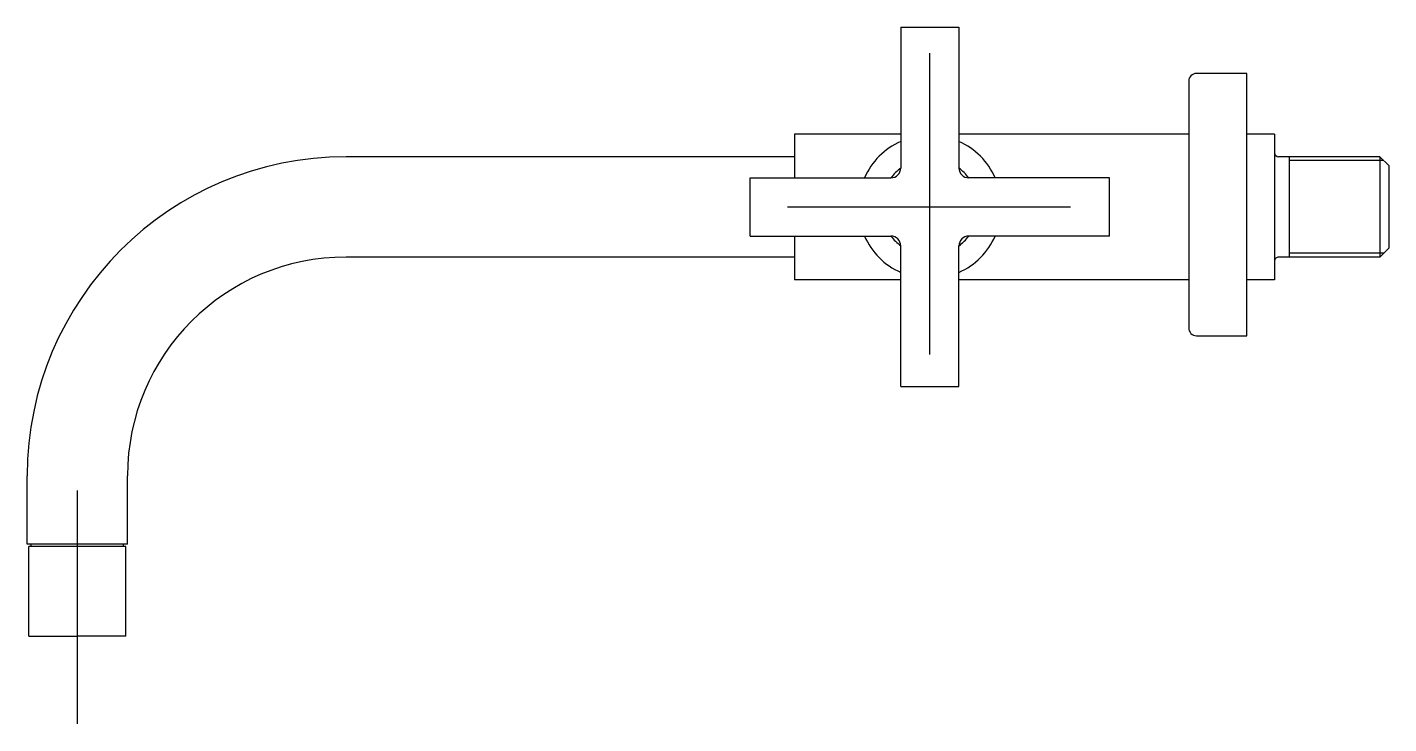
# Model space of a CAD drawing. Extents: x -0.834 to -0.554, y 318.807 to 318.951.
import ezdxf

# ---------------------------------------------------------------- set-up
doc = ezdxf.new("R2010")
doc.units = 0
doc.header["$LTSCALE"] = 0.2
doc.header["$MEASUREMENT"] = 0
doc.linetypes.add('AXES', pattern=[0.54, 0.3, -0.08, 0.08, -0.08])
doc.linetypes.add('CONTINU', pattern=[0])
doc.layers.get('0').update_dxf_attribs({"linetype": 'CONTINUOUS'})
doc.layers.add('DECA_EIXOS', color=5, linetype='AXES')

msp = doc.modelspace()

# ---------------------------------------------------------------- linework, layer by layer
at = {"linetype": 'CONTINU'}
for points in [[(-0.65434, 318.95064), (-0.64234, 318.95064)], [(-0.65434, 318.95064), (-0.65434, 318.92164)], [(-0.64234, 318.95064), (-0.64234, 318.92164)], [(-0.6762, 318.92864), (-0.6762, 318.91964)], [(-0.65434, 318.92864), (-0.6762, 318.92864)], [(-0.59504, 318.92864), (-0.64234, 318.92864)], [(-0.57734, 318.92864), (-0.58304, 318.92864)], [(-0.57734, 318.92864), (-0.57734, 318.89864)], [(-0.6762, 318.92396), (-0.76855, 318.92396)], [(-0.55567, 318.92396), (-0.57654, 318.92396)], [(-0.57434, 318.92396), (-0.57434, 318.90331)], [(-0.55489, 318.92319), (-0.57434, 318.92319)], [(-0.55567, 318.92396), (-0.55567, 318.90331)], [(-0.55384, 318.92214), (-0.55567, 318.92396)], [(-0.55384, 318.92214), (-0.55384, 318.90514)], [(-0.68534, 318.90764), (-0.68534, 318.91964)], [(-0.68534, 318.91964), (-0.65634, 318.91964)], [(-0.61134, 318.91964), (-0.64034, 318.91964)], [(-0.61134, 318.90764), (-0.61134, 318.91964)], [(-0.68534, 318.90764), (-0.65634, 318.90764)], [(-0.6762, 318.90764), (-0.6762, 318.89864)], [(-0.61134, 318.90764), (-0.64034, 318.90764)], [(-0.65434, 318.87664), (-0.65434, 318.90564)], [(-0.64234, 318.87664), (-0.64234, 318.90564)], [(-0.55384, 318.90514), (-0.55567, 318.90331)], [(-0.6762, 318.90331), (-0.76855, 318.90331)], [(-0.55567, 318.90331), (-0.57654, 318.90331)], [(-0.55489, 318.90409), (-0.57434, 318.90409)], [(-0.65434, 318.89864), (-0.6762, 318.89864)], [(-0.59504, 318.89864), (-0.64234, 318.89864)], [(-0.57734, 318.89864), (-0.58304, 318.89864)], [(-0.65434, 318.87664), (-0.64234, 318.87664)], [(-0.8342, 318.84424), (-0.8342, 318.85831)], [(-0.81355, 318.84424), (-0.81355, 318.85831)], [(-0.81355, 318.84424), (-0.8342, 318.84424)], [(-0.83387, 318.82524), (-0.83387, 318.84374)], [(-0.81387, 318.84374), (-0.83387, 318.84374)], [(-0.83337, 318.84374), (-0.83337, 318.84424)], [(-0.81437, 318.84374), (-0.81437, 318.84424)], [(-0.81387, 318.82524), (-0.81387, 318.84374)], [(-0.83387, 318.82524), (-0.82387, 318.82524)], [(-0.81387, 318.82524), (-0.82387, 318.82524)]]:
    msp.add_lwpolyline(points, dxfattribs=at)
msp.add_lwpolyline([(-0.59504, 318.93952), (-0.59504, 318.88872, 0.414211), (-0.59344, 318.88712), (-0.58304, 318.88712), (-0.58304, 318.94112), (-0.59344, 318.94112, 0.414213)], format="xyb", close=True, dxfattribs=at)
for points in [[(-0.65434, 318.92711, 0.185315), (-0.66182, 318.91964)], [(-0.63487, 318.91964, 0.185315), (-0.64234, 318.92711)], [(-0.57734, 318.92476, 0.414213), (-0.57654, 318.92396)], [(-0.76855, 318.92396, 0.414213), (-0.8342, 318.85831)], [(-0.65434, 318.92164, 0.071068), (-0.65634, 318.91964)], [(-0.65634, 318.91964, 0.414214), (-0.65434, 318.92164)], [(-0.64034, 318.91964, 0.071068), (-0.64234, 318.92164)], [(-0.64234, 318.92164, 0.414214), (-0.64034, 318.91964)], [(-0.66182, 318.90764, 0.185315), (-0.65434, 318.90016)], [(-0.65634, 318.90764, 0.071068), (-0.65434, 318.90564)], [(-0.65434, 318.90564, 0.414214), (-0.65634, 318.90764)], [(-0.64234, 318.90564, 0.071068), (-0.64034, 318.90764)], [(-0.64234, 318.90016, 0.185315), (-0.63487, 318.90764)], [(-0.64034, 318.90764, 0.414214), (-0.64234, 318.90564)], [(-0.76855, 318.90331, 0.414213), (-0.81355, 318.85831)], [(-0.57654, 318.90331, 0.414456), (-0.57734, 318.90251)]]:
    msp.add_lwpolyline(points, format="xyb", dxfattribs=at)
at = {"layer": 'DECA_EIXOS'}
for points in [[(-0.64834, 318.88328), (-0.64834, 318.94531)], [(-0.67764, 318.91364), (-0.61939, 318.91364)], [(-0.82387, 318.80723), (-0.82387, 318.85524)]]:
    msp.add_lwpolyline(points, dxfattribs=at)

doc.saveas('drawing.dxf')
